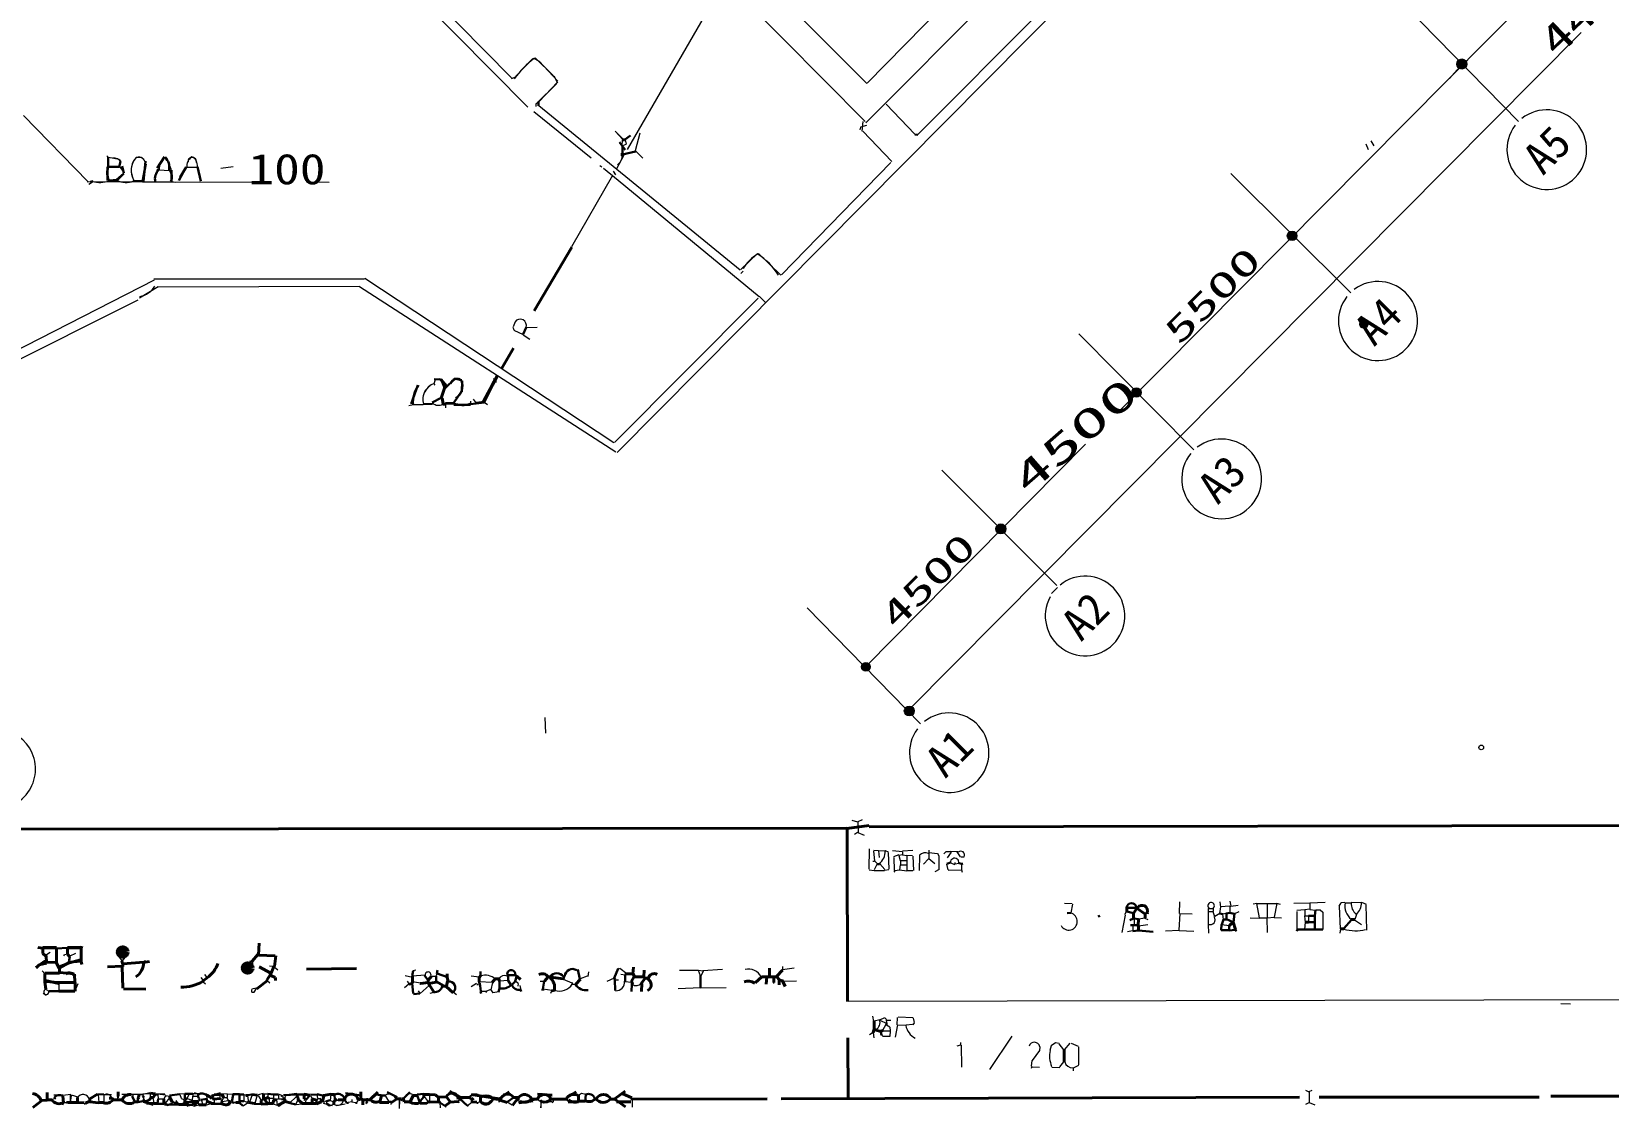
# Model space of a CAD drawing. Header units: millimetres. Extents: x -35814 to 127651, y -10134 to 104094.
# Drawn here: x 71851 to 108517, y -10105 to 14945 of the extents above; entities that cross this region are included whole.
import ezdxf
from ezdxf.enums import TextEntityAlignment as Align

# ---------------------------------------------------------------- set-up
doc = ezdxf.new("R2010")
doc.units = ezdxf.units.MM
for name, color, linetype, lineweight in [('A_MED', 9, 'CONTINUOUS', 20), ('A_THIN', 8, 'CONTINUOUS', 15), ('AXIS', 1, 'CONTINUOUS', 15), ('AXIS_SYM', 1, 'CONTINUOUS', 20), ('AXIS_TEXT', 1, 'CONTINUOUS', 13), ('CHECK', 2, 'CONTINUOUS', 40), ('DIM', 3, 'CONTINUOUS', 15), ('DIM_TEXT', 3, 'CONTINUOUS', 13), ('FRAME', 8, 'CONTINUOUS', 80), ('FRAME_TEXT', 8, 'CONTINUOUS', 25), ('P_R', 5, 'CONTINUOUS', 40), ('P_R_MARK', 5, 'CONTINUOUS', 25), ('P_SIZE', 140, 'CONTINUOUS', 13), ('SYM', 4, 'CONTINUOUS', 25), ('TEXT_SHAPE', 7, 'CONTINUOUS', 30)]:
    doc.layers.add(name, color=color, linetype=linetype, lineweight=lineweight)
doc.styles.add('JP', font='msgothic.ttc')

msp = doc.modelspace()

# ---------------------------------------------------------------- hatches: boundary and pattern name
at = {"layer": 'DIM'}
h = msp.add_hatch(color=7, dxfattribs=at)
h.dxf.hatch_style = 1
edge = h.paths.add_edge_path()
edge.add_arc((105108, 14189), 117, 0, 360)
h = msp.add_hatch(color=7, dxfattribs=at)
h.dxf.hatch_style = 1
edge = h.paths.add_edge_path()
edge.add_arc((101162, 10193), 112, 0, 360)
h = msp.add_hatch(color=7, dxfattribs=at)
h.dxf.hatch_style = 1
edge = h.paths.add_edge_path()
edge.add_arc((102830, 8138), 95.4, 0, 360)
h = msp.add_hatch(color=7, dxfattribs=at)
h.dxf.hatch_style = 1
edge = h.paths.add_edge_path()
edge.add_arc((97544, 6548), 106, 0, 360)
h = msp.add_hatch(color=7, dxfattribs=at)
h.dxf.hatch_style = 1
edge = h.paths.add_edge_path()
edge.add_arc((94390, 3377), 115, 0, 360)
h = msp.add_hatch(color=7, dxfattribs=at)
h.dxf.hatch_style = 1
edge = h.paths.add_edge_path()
edge.add_arc((91249, 168), 100, 0, 360)
h = msp.add_hatch(color=7, dxfattribs=at)
h.dxf.hatch_style = 1
edge = h.paths.add_edge_path()
edge.add_arc((92259, -859), 115, 0, 360)
at = {"layer": 'FRAME'}
h = msp.add_hatch(color=7, dxfattribs=at)
h.dxf.hatch_style = 1
edge = h.paths.add_edge_path()
edge.add_arc((73970, -6465), 90, 0, 360)
h = msp.add_hatch(color=7, dxfattribs=at)
h.dxf.hatch_style = 1
edge = h.paths.add_edge_path()
edge.add_arc((76874, -6838), 90, 0, 360)

# ---------------------------------------------------------------- linework, layer by layer
at = {"layer": 'A_MED', "lineweight": 20}
for p, q in [((85470, 5150), (99385, 19197)), ((85705, 12201), (87989, 16143)), ((93037, 15538), (91277, 13747)), ((95304, 15401), (92457, 12551)), ((83105, 13901), (83509, 14314)), ((83523, 14323), (83653, 14257)), ((83654, 14256), (84086, 13791)), ((84084, 13766), (83651, 13319)), ((92393, 12558), (91719, 13256)), ((71667, 12989), (73156, 11454)), ((91183, 12851), (91159, 12628)), ((91180, 12628), (91858, 11922)), ((73603, 12053), (73636, 12019)), ((73637, 12022), (73891, 11977)), ((73891, 11970), (73925, 11919)), ((73894, 11803), (74006, 11659)), ((74295, 12022), (74413, 12012)), ((74416, 12011), (74485, 11939)), ((74771, 11745), (74710, 11449)), ((74971, 12027), (75095, 11736)), ((76540, 11795), (76251, 11761)), ((91834, 11896), (89287, 9288)), ((75105, 11446), (73146, 11441)), ((73266, 11440), (73182, 11390)), ((74429, 11445), (77215, 11442)), ((74817, 11728), (75054, 11710)), ((85357, 11594), (84404, 9933)), ((88340, 9409), (88728, 9782)), ((88775, 8785), (88920, 8640)), ((81208, 6752), (81226, 6719)), ((81211, 6754), (81241, 6851)), ((82592, 6871), (82608, 6803)), ((80721, 6259), (80620, 6242)), ((80957, 6268), (80721, 6261)), ((80957, 6263), (80721, 6263)), ((81480, 6280), (81480, 6195)), ((82119, 6396), (82192, 6298)), ((82372, 6326), (82455, 6273))]:
    msp.add_line(p, q, dxfattribs=at)
for centre, radius, start, end in [((73786, 11851), 152, 19.8638, 107.7597), ((74636, 11711), 469, 137.9338, 198.6445), ((74629, 11714), 462, 137.564, 212.1796), ((74346, 11876), 147, 356.6925, 109.5077), ((75168, 11754), 347, 129.1337, 183.7592), ((73440, 12056), 620, 253.9756, 290.1823), ((74044, 11883), 451, 242.0589, 293.3127), ((81333, 6381), 386, 124.7261, 179.8743), ((81345, 6382), 397, 109.8828, 194.8035), ((81310, 6448), 198, 228.495, 301.2733)]:
    msp.add_arc(centre, radius, start, end, dxfattribs=at)
at = {"layer": 'A_THIN', "lineweight": 15}
for p, q in [((91252, 12824), (99052, 20650)), ((77720, 18927), (83393, 13183)), ((78417, 18548), (83009, 13864)), ((86620, 18393), (91274, 13737)), ((86337, 17800), (91234, 12851)), ((83560, 14332), (83986, 13912)), ((105112, 14184), (104824, 13856)), ((83014, 13850), (83112, 13892)), ((84066, 13738), (83587, 13264)), ((83994, 13917), (84078, 13753)), ((83574, 13270), (83574, 13203)), ((88326, 9396), (83647, 13218)), ((83529, 13082), (84866, 12004)), ((91122, 12723), (91107, 12661)), ((91263, 12758), (91127, 12723)), ((78768, 11436), (78245, 11441)), ((85360, 11596), (88767, 8784)), ((88756, 9778), (89270, 9277)), ((70222, 6870), (74708, 9171)), ((74697, 9193), (79593, 9192)), ((79599, 9207), (85392, 5388)), ((88396, 9369), (88345, 9318)), ((74361, 8749), (74793, 9014)), ((74798, 9008), (79474, 9023)), ((85437, 5158), (79477, 9010)), ((74319, 8695), (69679, 6366)), ((88747, 8742), (85404, 5387)), ((82054, 6347), (82054, 6280)), ((83788, -1015), (83800, -1372))]:
    msp.add_line(p, q, dxfattribs=at)
msp.add_circle((105560, -1708), 54.9, dxfattribs=at)
for centre, radius, start, end in [((84745, 12676), 2038, 126.0503, 144.9854), ((89202, 8963), 930, 119.7473, 150.313), ((87869, 8432), 1593, 32.0366, 56.7512), ((74302, 9259), 479, 278.4863, 330.1803)]:
    msp.add_arc(centre, radius, start, end, dxfattribs=at)
at = {"layer": 'AXIS', "lineweight": 15}
for p, q in [((103778, 15555), (106425, 12849)), ((99739, 11646), (102526, 8869)), ((98874, 5216), (96199, 7915)), ((95688, 2059), (93015, 4743)), ((92520, -1155), (89884, 1540))]:
    msp.add_line(p, q, dxfattribs=at)
at = {"layer": 'AXIS_SYM', "lineweight": 20}
for centre, radius, start, end in [((107083, 12198), 926, 142.366, 128.8911), ((103158, 8211), 919, 141.7363, 126.8429), ((99522, 4539), 927, 140.193, 127.5903), ((96348, 1351), 926, 151.4363, 128.9822), ((93189, -1829), 924, 143.1213, 128.3214), ((71015, -2208), 928, 256.4122, 86.435)]:
    msp.add_arc(centre, radius, start, end, dxfattribs=at)
at = {"layer": 'CHECK', "lineweight": 30}
msp.add_line((92460, 12541), (92392, 12553), dxfattribs=at)
at = {"layer": 'CHECK', "lineweight": 40}
msp.add_line((83055, 7581), (82787, 7111), dxfattribs=at)
at = {"layer": 'DIM', "lineweight": 15}
for p, q in [((97142, 6113), (122582, 31788)), ((107881, 14922), (92243, -844)), ((98676, 7681), (98676, 7681)), ((91251, 178), (96354, 5346))]:
    msp.add_line(p, q, dxfattribs=at)
at = {"layer": 'DIM', "lineweight": 20}
msp.add_line((95708, 2012), (95570, 1874), dxfattribs=at)
at = {"layer": 'DIM'}
for centre, radius in [((105108, 14189), 117), ((101162, 10193), 112), ((102830, 8138), 95.4), ((97544, 6548), 106), ((94390, 3377), 115), ((91249, 168), 100), ((92259, -859), 115)]:
    msp.add_circle(centre, radius, dxfattribs=at)
at = {"layer": 'FRAME', "lineweight": 40}
for p, q in [((90805, -3588), (-8245, -3682)), ((90816, -3577), (90824, -7619)), ((122899, -3501), (91329, -3557)), ((78241, -6865), (79407, -6852)), ((90830, -8461), (90841, -9866)), ((72211, -9732), (72211, -9901)), ((72579, -9817), (72593, -9969)), ((72920, -9850), (72920, -9969)), ((73384, -9769), (73206, -9882)), ((73207, -9884), (73207, -9935)), ((73657, -9867), (73680, -9867)), ((73680, -9867), (73713, -9867)), ((73718, -9863), (73751, -9897)), ((73865, -9715), (73865, -9817)), ((74348, -9840), (74327, -9871)), ((74351, -9781), (74335, -9832)), ((74623, -9885), (74505, -9949)), ((74608, -9851), (74676, -9851)), ((74610, -9751), (74728, -9764)), ((74727, -9783), (74677, -9852)), ((74929, -9884), (74929, -9986)), ((75064, -9817), (75064, -9868)), ((75073, -9862), (75122, -9948)), ((75418, -9885), (75469, -9885)), ((75926, -9799), (76014, -9842)), ((75998, -9867), (76027, -9853)), ((76091, -9786), (76040, -9848)), ((76060, -9885), (76094, -9885)), ((76229, -9782), (76094, -9785)), ((76229, -9873), (76094, -9888)), ((76284, -9781), (76318, -9848)), ((76837, -9800), (76870, -9800)), ((76972, -9780), (77108, -9792)), ((77242, -9766), (77242, -9885)), ((77242, -9885), (77276, -9885)), ((77271, -9888), (77339, -9989)), ((77342, -9849), (77275, -9883)), ((77342, -9853), (77375, -9871)), ((77678, -9814), (77661, -9831)), ((77698, -9885), (77731, -9885)), ((77736, -9884), (77752, -9935)), ((78020, -9816), (78056, -9865)), ((78052, -9868), (78052, -9902)), ((78187, -9783), (78187, -9885)), ((78189, -9773), (78323, -9793)), ((78189, -9882), (78222, -9900)), ((78373, -9885), (78373, -9987)), ((78375, -9878), (78477, -9910)), ((78650, -9820), (78614, -9937)), ((78811, -9776), (78641, -9807)), ((78812, -9784), (78896, -9784)), ((79133, -9851), (79133, -9902)), ((79505, -9889), (79455, -9906)), ((79504, -9716), (79504, -9885)), ((79505, -9883), (79554, -9904)), ((79639, -9897), (79673, -9897)), ((79900, -9728), (79720, -9907)), ((79756, -9883), (79723, -9900)), ((79836, -9780), (79803, -9831)), ((79985, -9802), (79951, -9955)), ((80336, -9892), (80220, -9964)), ((80331, -9885), (80416, -9885)), ((80416, -9885), (80450, -9885)), ((80464, -9886), (80476, -9922)), ((80466, -9885), (80500, -9885)), ((80497, -9886), (80512, -9949)), ((80721, -9801), (80655, -9954)), ((80720, -9801), (80821, -9801)), ((80973, -9784), (81108, -9784)), ((80973, -9784), (80973, -9835)), ((81108, -9783), (81243, -9786)), ((81244, -9788), (81311, -9851)), ((81496, -9831), (81310, -9844)), ((81311, -9852), (81310, -9936)), ((81500, -9832), (81584, -9950)), ((81570, -9707), (81823, -9853)), ((81783, -9886), (81817, -9886)), ((82070, -9852), (81790, -9852)), ((82036, -9846), (81815, -9866)), ((82033, -9858), (82084, -9891)), ((82725, -9884), (82071, -9781)), ((82124, -9866), (82104, -9886)), ((82290, -9835), (82290, -9953)), ((82540, -9849), (82523, -9866)), ((82577, -9883), (82712, -9894)), ((82959, -9719), (82713, -9887)), ((83144, -9890), (83035, -10039)), ((83049, -9852), (83168, -9852)), ((83168, -9852), (83168, -9903)), ((83471, -9886), (83505, -9886)), ((83505, -9886), (83539, -9886)), ((83505, -9897), (83539, -9897)), ((83539, -9886), (83607, -9886)), ((83619, -9775), (83959, -9799)), ((83927, -9886), (83978, -9886)), ((83953, -9886), (84325, -9886)), ((83978, -9886), (84282, -9886)), ((84516, -9719), (84291, -9857)), ((84569, -9801), (84569, -9937)), ((85312, -9886), (85430, -9886)), ((85656, -9703), (85423, -9877)), ((85423, -9896), (85659, -10065)), ((85600, -9761), (85812, -9856)), ((85783, -9891), (88958, -9879)), ((89279, -9881), (101333, -9842)), ((101791, -9842), (106905, -9841)), ((110450, -9822), (107175, -9822)), ((72081, -9925), (71879, -10079)), ((72212, -9910), (72076, -9921)), ((72211, -9901), (72329, -9901)), ((72700, -9969), (72751, -9969)), ((72751, -9969), (72920, -9969)), ((72920, -9966), (73072, -9976)), ((73207, -9935), (73105, -9985)), ((73205, -9948), (73408, -9977)), ((73409, -9969), (73528, -9969)), ((73747, -9901), (73848, -9901)), ((73848, -9901), (73950, -9901)), ((74254, -9952), (74321, -9952)), ((74523, -9979), (74692, -9989)), ((74692, -9986), (74777, -9986)), ((74960, -9989), (74993, -10023)), ((75236, -9932), (75216, -9952)), ((75418, -9901), (75418, -9969)), ((75431, -9974), (75498, -10042)), ((75587, -9948), (75435, -9970)), ((75589, -9951), (75607, -9985)), ((75617, -9990), (75668, -10041)), ((75722, -9969), (75622, -9989)), ((75739, -9902), (75773, -9902)), ((75739, -10020), (75824, -10020)), ((75824, -10020), (75908, -10020)), ((75926, -9932), (76029, -9981)), ((76026, -9986), (76094, -9986)), ((76279, -9952), (76279, -9986)), ((76433, -9932), (76483, -9948)), ((76600, -9969), (76685, -9969)), ((76685, -9936), (76685, -9969)), ((76890, -9955), (76873, -9972)), ((76901, -9970), (77038, -9993)), ((77191, -9919), (77191, -10003)), ((77344, -9996), (77191, -10006)), ((77343, -9986), (77377, -9986)), ((77377, -9986), (77461, -9986)), ((77481, -9902), (77463, -9987)), ((77478, -9902), (77546, -9902)), ((77751, -9941), (77569, -10033)), ((77746, -9943), (77864, -9976)), ((78053, -9901), (78141, -9981)), ((78136, -9987), (78221, -9987)), ((78221, -9987), (78373, -9987)), ((78373, -9987), (78474, -9987)), ((78582, -9950), (78479, -9997)), ((78575, -9936), (78609, -9936)), ((78709, -9989), (78776, -10040)), ((78879, -9953), (78879, -10004)), ((78917, -9905), (78881, -9954)), ((78913, -9902), (78947, -9902)), ((78981, -9902), (79116, -9902)), ((79555, -9902), (79639, -9902)), ((79555, -9902), (79555, -10021)), ((79658, -9991), (79632, -9956)), ((79674, -9904), (79641, -9922)), ((79673, -9902), (79724, -9902)), ((79943, -9967), (80162, -9967)), ((80517, -9951), (80652, -9954)), ((80888, -9936), (80888, -9970)), ((81023, -9990), (80888, -9979)), ((81075, -9955), (81025, -9989)), ((81074, -9953), (81108, -9953)), ((81311, -9950), (81108, -9956)), ((81315, -9932), (81348, -9966)), ((81584, -9957), (81469, -10046)), ((81767, -9944), (81581, -9957)), ((82087, -9950), (82206, -9962)), ((82743, -9912), (82911, -9965)), ((83510, -9927), (83185, -9972)), ((83678, -9915), (83712, -9949)), ((84325, -9954), (84569, -9954)), ((84386, -9900), (84366, -9920)), ((84569, -9937), (84721, -9937)), ((85451, -9954), (85782, -9954))]:
    msp.add_line(p, q, dxfattribs=at)
at = {"layer": 'FRAME', "lineweight": 15}
for p, q in [((111026, -7575), (90839, -7617)), ((107409, -7660), (107633, -7675)), ((72582, -9799), (72366, -9799)), ((72416, -9887), (72397, -9867)), ((72751, -9799), (72751, -9964)), ((73860, -9813), (73839, -9844)), ((73868, -9818), (73850, -9851)), ((73865, -9715), (73865, -9855)), ((74169, -9783), (74203, -9783)), ((74203, -9783), (74203, -9817)), ((74330, -9831), (74319, -9867)), ((74439, -9783), (74439, -9817)), ((74439, -9889), (74439, -9889)), ((74445, -9813), (74466, -9844)), ((74456, -9851), (74456, -9884)), ((74524, -9889), (74524, -9889)), ((74609, -9851), (74530, -9941)), ((74674, -9851), (74696, -9985)), ((74794, -9884), (74929, -9884)), ((74957, -9830), (74924, -9881)), ((75056, -9861), (74957, -9981)), ((74963, -9800), (74963, -9834)), ((75302, -9782), (75332, -9868)), ((75519, -9766), (75463, -9882)), ((75471, -9877), (75589, -9914)), ((75597, -9816), (75584, -9918)), ((75604, -9766), (75604, -9817)), ((75604, -9817), (75739, -9817)), ((75604, -9817), (75722, -9817)), ((75722, -9895), (75722, -9895)), ((75739, -9868), (75739, -9902)), ((75917, -9801), (75926, -9885)), ((75932, -9790), (76063, -9860)), ((76045, -9850), (76063, -9883)), ((76266, -9885), (76053, -9885)), ((76318, -9853), (76283, -9921)), ((76313, -9851), (76398, -9851)), ((76398, -9766), (76398, -9851)), ((76786, -9783), (76786, -9936)), ((76870, -9800), (76870, -9834)), ((76878, -9833), (76891, -9952)), ((77099, -9798), (77043, -9988)), ((77377, -9868), (77478, -9868)), ((77377, -9868), (77377, -9986)), ((77596, -9783), (77596, -9885)), ((77664, -9885), (77698, -9885)), ((77664, -9896), (77698, -9896)), ((77683, -9816), (77700, -9850)), ((77698, -9851), (77698, -9885)), ((77778, -9796), (77744, -9830)), ((77997, -9846), (77865, -9968)), ((78011, -9815), (77999, -9850)), ((78019, -9783), (78018, -9817)), ((78512, -9871), (78476, -9920)), ((78488, -9784), (78502, -9869)), ((78511, -9862), (78580, -9892)), ((78555, -9857), (78611, -9962)), ((78573, -9894), (78573, -9894)), ((78811, -9783), (78791, -9918)), ((79301, -9896), (79301, -9919)), ((79773, -9850), (79755, -9884)), ((79807, -9832), (79773, -9850)), ((80399, -9898), (80399, -10105)), ((80416, -9885), (80416, -9919)), ((80450, -9885), (80449, -9919)), ((80500, -9898), (80500, -9953)), ((81806, -9891), (82002, -10055)), ((82545, -9851), (82562, -9884)), ((72351, -9969), (72592, -10012)), ((73072, -9986), (73105, -9986)), ((73072, -9997), (73105, -9997)), ((74470, -9921), (74487, -9938)), ((74524, -9935), (74524, -9969)), ((75507, -10046), (75608, -9994)), ((75587, -9918), (75722, -9918)), ((75617, -10048), (75740, -10022)), ((75672, -10039), (75739, -10021)), ((75707, -9905), (75707, -9905)), ((75726, -9968), (75743, -10019)), ((75794, -9900), (75831, -10018)), ((75919, -9934), (75904, -10019)), ((76566, -9958), (76600, -9958)), ((76566, -9969), (76600, -9969)), ((76774, -10045), (76873, -9973)), ((78564, -9902), (78564, -9936)), ((78576, -9902), (78575, -9936)), ((78692, -9933), (78659, -9951)), ((78711, -9936), (78710, -9987)), ((79183, -9970), (79217, -9970)), ((79183, -9981), (79217, -9981)), ((79301, -9919), (79301, -9953)), ((79386, -9970), (79420, -9970)), ((79386, -9981), (79420, -9981)), ((79630, -9953), (79632, -9956)), ((79639, -9919), (79639, -9953)), ((80211, -10010), (80210, -9987)), ((80213, -9953), (80213, -9987)), ((81460, -10039), (81477, -10073)), ((81772, -9935), (81784, -9976)), ((82205, -9970), (82239, -9970)), ((82205, -9982), (82239, -9982)), ((82712, -9903), (82726, -9960)), ((83026, -10032), (82910, -9960)), ((83173, -9970), (83202, -9956)), ((83697, -9953), (83688, -10089)), ((83691, -9940), (83691, -10089)), ((83953, -9954), (83691, -9954)), ((83958, -9973), (83978, -9954)), ((84316, -9920), (84349, -9920)), ((84316, -9931), (84349, -9931)), ((84389, -9913), (84389, -9920)), ((85716, -9959), (85716, -9959)), ((85818, -9923), (85818, -10072))]:
    msp.add_line(p, q, dxfattribs=at)
at = {"layer": 'FRAME', "lineweight": 20}
for p, q in [((94648, -8425), (94127, -9195)), ((72381, -9870), (72329, -9901)), ((72766, -9781), (72581, -9802)), ((72770, -9800), (72747, -9968)), ((72771, -9789), (72925, -9834)), ((73400, -9782), (73413, -9969)), ((73528, -9783), (73713, -9783)), ((73528, -9783), (73528, -9969)), ((73848, -9850), (73848, -9901)), ((74439, -9777), (73954, -9782)), ((74203, -9770), (74355, -9770)), ((74355, -9783), (74439, -9783)), ((74453, -9882), (74436, -9898)), ((74601, -9738), (74439, -9782)), ((74608, -9762), (74439, -9776)), ((74458, -9883), (74476, -9917)), ((74608, -9766), (74608, -9851)), ((74754, -9766), (74949, -9766)), ((74780, -9764), (74964, -9789)), ((74784, -9782), (74797, -9884)), ((74962, -9803), (75063, -9820)), ((75418, -9763), (75300, -9775)), ((75333, -9871), (75417, -9906)), ((75605, -9754), (75723, -9758)), ((75630, -9730), (75722, -9768)), ((75723, -9766), (75925, -9766)), ((76094, -9885), (76094, -9919)), ((76227, -9870), (76276, -9922)), ((76229, -9783), (76229, -9868)), ((76397, -9763), (76279, -9775)), ((76394, -9853), (76431, -9936)), ((76398, -9763), (76534, -9774)), ((76787, -9780), (76838, -9796)), ((76984, -9788), (76918, -9958)), ((77240, -9759), (77121, -9789)), ((77122, -9801), (77187, -9921)), ((77242, -9766), (77343, -9766)), ((77343, -9766), (77343, -9851)), ((77478, -9783), (77478, -9868)), ((77478, -9868), (77478, -9902)), ((77595, -9881), (77544, -9898)), ((77596, -9885), (77664, -9885)), ((77599, -9776), (77685, -9805)), ((77750, -9835), (77730, -9884)), ((78045, -9899), (77999, -10002)), ((78340, -9800), (78377, -9883)), ((80074, -9803), (80161, -9954)), ((80980, -9829), (81072, -9954)), ((81108, -9784), (81108, -9953)), ((81783, -9886), (81783, -9936)), ((83604, -9890), (83672, -9925)), ((83978, -9886), (83978, -9954)), ((84278, -9890), (84311, -9924)), ((84637, -9757), (84571, -9804)), ((84739, -9780), (84637, -9754)), ((72599, -9969), (72667, -9969)), ((75115, -9952), (75115, -9986)), ((75722, -9918), (75722, -9969)), ((76029, -9998), (75910, -10027)), ((76094, -9919), (76094, -9986)), ((76469, -10020), (76266, -10020)), ((76431, -9931), (76279, -9950)), ((76788, -9929), (76873, -9963)), ((77458, -10001), (77561, -10027)), ((77550, -9901), (77566, -10020)), ((78138, -10003), (78003, -10019)), ((78221, -9919), (78221, -9987)), ((78608, -9940), (78659, -9956)), ((78634, -9983), (78840, -10040)), ((78780, -10044), (78880, -10006)), ((78794, -9921), (78880, -9951)), ((79146, -10003), (78931, -10041)), ((78947, -9902), (78981, -9902)), ((78947, -9913), (78981, -9913)), ((79301, -9949), (79216, -9964)), ((79302, -9949), (79387, -9964)), ((79449, -9900), (79415, -9967)), ((80404, -9919), (80396, -10105)), ((81341, -9970), (81353, -10089)), ((81991, -10039), (82089, -9956)), ((82289, -9950), (82238, -9966)), ((83172, -9901), (83188, -9952))]:
    msp.add_line(p, q, dxfattribs=at)
at = {"layer": 'FRAME', "lineweight": 30}
for p, q in [((73394, -9772), (73528, -9783)), ((74193, -9821), (74249, -9954)), ((74321, -9867), (74321, -9952)), ((74437, -9818), (74455, -9851)), ((74726, -9783), (74777, -9783)), ((74797, -9885), (74780, -9987)), ((75300, -9776), (75062, -9802)), ((75419, -9766), (75418, -9885)), ((75419, -9766), (75520, -9766)), ((75520, -9766), (75604, -9766)), ((75721, -9818), (75741, -9867)), ((75723, -9766), (75722, -9817)), ((75925, -9883), (75790, -9905)), ((75925, -9885), (75925, -9935)), ((76245, -9750), (76034, -9815)), ((76229, -9783), (76280, -9783)), ((76541, -9785), (76509, -9954)), ((76533, -9771), (76685, -9771)), ((76685, -9783), (76786, -9783)), ((76685, -9783), (76685, -9936)), ((76971, -9780), (76870, -9793)), ((77243, -9887), (77194, -9922)), ((77344, -9762), (77478, -9782)), ((77478, -9783), (77596, -9783)), ((78187, -9774), (77712, -9795)), ((78017, -9766), (77781, -9793)), ((78019, -9783), (78187, -9783)), ((78325, -9803), (78227, -9907)), ((78491, -9780), (78339, -9791)), ((78493, -9776), (78645, -9809)), ((78893, -9784), (78905, -9903)), ((79149, -9746), (79519, -9807)), ((79978, -9795), (79842, -9780)), ((79977, -9801), (80078, -9801)), ((80123, -9724), (80349, -9845)), ((80646, -9727), (80460, -9913)), ((80816, -9803), (80872, -9943)), ((80971, -9768), (80819, -9782)), ((80971, -9833), (80891, -9938)), ((81815, -9888), (81980, -10039)), ((82087, -9886), (82087, -9953)), ((83053, -9857), (82914, -9954)), ((83162, -9897), (83034, -10023)), ((84742, -9785), (84720, -9937)), ((72667, -9957), (72700, -9957)), ((72667, -9969), (72700, -9969)), ((74475, -9930), (74323, -9960)), ((74454, -9951), (74679, -10023)), ((74490, -9935), (74524, -9935)), ((74777, -9998), (74929, -9998)), ((74929, -9986), (74963, -9986)), ((74943, -10012), (75598, -10030)), ((74998, -10027), (75117, -9998)), ((75114, -9956), (75215, -9973)), ((75587, -9918), (75587, -9952)), ((75739, -9969), (75598, -9969)), ((76094, -9999), (76279, -9999)), ((76279, -9919), (76279, -9952)), ((76498, -9960), (76566, -9973)), ((76683, -9971), (76766, -10041)), ((76685, -9936), (76786, -9936)), ((77038, -9996), (77191, -10006)), ((77763, -9918), (77590, -10052)), ((77864, -9983), (78000, -10010)), ((78474, -9919), (78474, -9987)), ((78794, -9916), (78710, -9934)), ((79130, -9904), (79181, -9971)), ((80162, -9953), (80213, -9953)), ((81345, -9969), (81460, -10042))]:
    msp.add_line(p, q, dxfattribs=at)
at = {"layer": 'FRAME'}
for centre in [(73970, -6465), (76874, -6838)]:
    msp.add_circle(centre, 90, dxfattribs=at)
at = {"layer": 'FRAME', "lineweight": 40}
for centre, radius, start, end in [((71816, -10036), 287, 24.4111, 78.6542), ((74138, -9973), 192, 80.6319, 159.0834), ((79287, -9926), 159, 8.2728, 154.0848), ((81625, -9897), 148, 3.9541, 154.2863), ((82411, -9828), 173, 225.8303, 340.7424), ((82415, -10087), 276, 61.5011, 116.4408), ((82915, -9930), 162, 30.1337, 170.7627), ((83317, -9949), 168, 22.1061, 146.9877), ((83302, -9730), 232, 245.7599, 317.3083), ((83773, -9950), 169, 22.6008, 158.789), ((83781, -9779), 181, 247.1691, 323.6962), ((84458, -9981), 204, 58.2211, 151.5979), ((84815, -9763), 183, 241.4967, 323.3613), ((85145, -9745), 218, 216.0251, 319.7445), ((85147, -9966), 186, 25.8319, 150.8482), ((72490, -9796), 198, 213.0566, 302.1556), ((73589, -9792), 190, 250.7692, 325.1956), ((74128, -9775), 218, 215.2831, 305.2321), ((76366, -9893), 129, 227.2873, 332.9237), ((79861, -9761), 199, 225.8437, 293.1757), ((80771, -9750), 243, 239.5104, 298.0616), ((82413, -9853), 150, 223.312, 327.2184), ((84471, -9777), 184, 233.7015, 301.4146)]:
    msp.add_arc(centre, radius, start, end, dxfattribs=at)
at = {"layer": 'FRAME', "lineweight": 30}
for centre, radius, start, end in [((72499, -9934), 141, 54.6351, 150.6032), ((75813, -9944), 187, 52.3066, 117.009), ((78970, -9936), 171, 27.6746, 115.7727), ((82165, -9937), 160, 39.4607, 146.3244), ((83319, -9939), 159, 32.7567, 129.8881), ((84801, -9923), 156, 19.2136, 114.589), ((75322, -9850), 159, 228.1408, 309.0496)]:
    msp.add_arc(centre, radius, start, end, dxfattribs=at)
at = {"layer": 'FRAME', "lineweight": 20}
for centre, radius, start, end in [((73049, -9937), 156, 18.5994, 146.0974), ((73597, -9901), 127, 16.3164, 120.2997), ((80163, -9928), 160, 14.3057, 123.6062), ((80646, -9896), 135, 52.2441, 175.8506)]:
    msp.add_arc(centre, radius, start, end, dxfattribs=at)
at = {"layer": 'FRAME', "lineweight": 15}
msp.add_arc((78962, -9886), 145, 234.9286, 354.1666, dxfattribs=at)
at = {"layer": 'FRAME_TEXT', "lineweight": 40}
for p, q in [((91324, -3524), (90808, -3593)), ((97320, -5436), (97320, -5521)), ((97552, -5450), (97470, -5570)), ((97556, -5453), (97736, -5581)), ((97472, -5572), (97472, -5690)), ((97570, -5844), (97588, -5877)), ((97593, -5707), (97582, -5843)), ((97742, -5572), (97742, -5673)), ((99772, -5780), (99705, -5848)), ((99794, -5772), (99847, -5941)), ((101473, -5775), (101540, -5775)), ((102537, -5708), (102621, -5708)), ((97590, -5876), (97590, -5961)), ((102300, -5928), (102367, -5928)), ((71996, -6359), (72113, -6380)), ((72112, -6380), (72116, -6499)), ((72113, -6363), (72434, -6363)), ((72113, -6367), (72434, -6367)), ((72116, -6502), (72178, -6553)), ((72188, -6549), (72201, -6718)), ((72434, -6380), (72434, -6702)), ((72434, -6384), (72434, -6702)), ((72685, -6518), (72734, -6570)), ((72687, -6363), (73004, -6363)), ((72687, -6372), (73008, -6365)), ((72687, -6380), (72687, -6516)), ((73021, -6328), (73005, -6379)), ((73008, -6380), (73008, -6685)), ((73008, -6380), (73008, -6685)), ((77114, -6522), (76981, -6676)), ((77127, -6538), (77516, -6556)), ((77143, -6263), (77130, -6533)), ((77530, -6558), (77499, -6804)), ((72164, -6674), (71954, -6828)), ((72025, -6761), (71958, -6835)), ((72199, -6726), (72029, -6765)), ((72501, -6949), (72163, -6963)), ((72501, -6956), (72163, -6956)), ((72434, -6699), (72197, -6709)), ((72423, -6707), (72492, -6842)), ((72736, -6719), (72491, -6810)), ((72500, -6946), (72839, -6975)), ((72725, -6709), (72501, -6837)), ((72501, -6837), (72501, -6939)), ((73007, -6680), (72721, -6701)), ((72993, -6646), (72731, -6716)), ((73006, -6686), (73024, -6753)), ((73969, -6793), (73615, -6813)), ((73950, -6669), (73966, -6737)), ((73960, -6804), (73971, -7306)), ((73970, -6736), (73970, -6804)), ((74459, -6699), (73971, -6744)), ((74460, -6702), (74493, -6702)), ((74509, -6667), (74491, -6701)), ((74595, -6689), (74494, -6706)), ((77142, -6808), (77414, -6956)), ((77414, -6956), (77414, -7007)), ((77486, -6806), (77426, -6961)), ((85846, -6822), (85835, -6975)), ((86092, -6890), (86091, -7043)), ((89012, -6840), (89012, -7043)), ((89315, -6889), (89176, -7038)), ((72159, -7159), (72180, -7328)), ((72163, -6973), (72163, -7159)), ((72164, -7154), (72484, -7177)), ((72175, -7126), (72479, -7199)), ((72484, -7176), (72855, -7176)), ((72484, -7176), (72851, -7176)), ((72850, -6978), (72858, -7176)), ((72866, -7176), (72869, -7373)), ((73986, -7322), (74510, -7331)), ((75844, -7126), (75844, -7159)), ((75934, -7065), (75848, -7131)), ((77334, -7131), (77086, -7326)), ((77403, -7000), (77322, -7121)), ((77413, -7010), (77515, -7058)), ((77523, -7058), (77523, -7126)), ((80706, -7196), (80622, -7214)), ((80706, -7025), (80706, -7059)), ((80706, -7059), (80706, -7160)), ((80706, -7160), (80706, -7194)), ((81077, -7176), (80892, -7198)), ((81074, -7179), (81092, -7212)), ((81077, -7109), (81077, -7177)), ((81149, -7028), (81079, -7111)), ((81261, -7169), (81092, -7201)), ((81094, -7211), (81094, -7245)), ((81107, -7236), (81206, -7390)), ((81271, -7162), (81424, -7245)), ((81415, -7262), (81499, -7262)), ((81492, -7270), (81655, -7412)), ((81526, -7142), (81497, -7261)), ((81516, -6974), (81516, -7059)), ((81518, -7058), (81536, -7143)), ((82259, -7059), (82259, -7160)), ((82297, -7011), (82261, -7060)), ((82629, -7092), (82564, -7178)), ((82630, -7093), (82715, -7093)), ((82713, -7093), (82733, -7143)), ((83107, -7004), (83141, -7038)), ((83140, -7038), (83223, -7108)), ((83739, -7330), (83739, -7364)), ((83861, -7040), (83776, -7142)), ((83863, -7042), (83914, -7042)), ((83915, -7050), (84218, -7088)), ((84613, -7100), (84507, -7214)), ((85401, -7075), (85419, -7109)), ((85687, -6976), (85654, -6994)), ((85686, -6975), (85838, -6975)), ((85866, -7039), (85796, -7156)), ((85808, -7160), (85825, -7211)), ((85837, -6975), (85873, -7042)), ((85872, -7042), (86091, -7043)), ((86121, -7073), (86032, -7188)), ((86043, -7195), (86034, -7382)), ((86091, -7043), (86125, -7076)), ((86125, -7076), (86176, -7076)), ((88828, -7044), (88679, -7184)), ((88826, -7043), (88945, -7043)), ((88946, -7043), (88935, -7212)), ((88945, -7043), (89012, -7043)), ((89012, -7043), (89113, -7043)), ((89113, -7043), (89181, -7043)), ((89113, -7043), (89113, -7178)), ((89183, -7042), (89235, -7108)), ((89232, -7111), (89231, -7229)), ((89232, -7111), (89333, -7145)), ((89323, -7149), (89373, -7267)), ((72855, -7378), (72484, -7379)), ((72838, -7379), (72484, -7379)), ((84016, -7351), (83948, -7367)), ((91438, -8278), (91422, -8346)), ((91442, -8076), (91442, -8279)), ((91442, -8279), (91492, -8279)), ((91492, -8282), (91594, -8313)), ((91643, -8293), (91592, -8309)), ((95865, -8737), (95864, -9025))]:
    msp.add_line(p, q, dxfattribs=at)
at = {"layer": 'FRAME_TEXT', "lineweight": 15}
for p, q in [((90925, -3399), (91058, -3440)), ((91161, -3389), (91060, -3440)), ((91057, -3690), (90987, -3736)), ((91061, -3685), (91209, -3746)), ((91327, -4064), (91322, -4538)), ((91412, -4352), (91446, -4352)), ((91428, -4116), (91449, -4352)), ((91548, -4116), (91436, -4107)), ((91451, -4347), (91518, -4415)), ((91547, -4115), (91558, -4267)), ((91548, -4109), (91699, -4104)), ((91703, -4108), (91771, -4139)), ((91773, -4149), (91788, -4538)), ((91868, -4102), (92106, -4125)), ((92016, -4206), (91896, -4250)), ((91904, -4267), (91912, -4572)), ((92014, -4219), (92046, -4337)), ((92105, -4202), (92021, -4220)), ((92054, -4335), (92206, -4335)), ((92340, -4103), (92104, -4123)), ((92104, -4203), (92205, -4220)), ((92206, -4214), (92336, -4224)), ((92206, -4217), (92206, -4335)), ((92206, -4335), (92206, -4437)), ((92343, -4233), (92355, -4572)), ((92494, -4217), (92492, -4572)), ((92706, -4296), (92593, -4419)), ((92712, -4153), (92915, -4172)), ((92713, -4098), (92713, -4149)), ((92718, -4294), (92855, -4411)), ((92918, -4170), (92951, -4233)), ((92949, -4234), (92949, -4538)), ((93114, -4129), (93065, -4181)), ((93219, -4132), (93118, -4132)), ((93231, -4140), (93141, -4272)), ((93216, -4395), (93318, -4427)), ((93220, -4118), (93388, -4129)), ((93320, -4386), (93320, -4420)), ((93448, -4255), (93377, -4139)), ((93534, -4261), (93455, -4260)), ((91326, -4557), (91444, -4570)), ((91511, -4418), (91443, -4554)), ((91446, -4570), (91682, -4567)), ((91572, -4413), (91694, -4544)), ((91786, -4556), (91684, -4569)), ((91921, -4574), (91903, -4607)), ((92038, -4563), (91919, -4575)), ((92046, -4436), (92034, -4555)), ((92036, -4558), (92205, -4576)), ((92054, -4437), (92206, -4437)), ((92206, -4572), (92341, -4572)), ((92954, -4550), (92851, -4598)), ((93128, -4421), (93153, -4553)), ((93168, -4565), (93472, -4556)), ((93422, -4407), (93321, -4424)), ((93472, -4420), (93472, -4555)), ((93476, -4554), (93492, -4605)), ((99211, -5453), (99329, -5453)), ((99478, -5302), (99498, -5420)), ((99717, -5398), (99498, -5417)), ((99714, -5285), (99734, -5403)), ((101930, -5312), (101574, -5326)), ((102538, -5305), (102773, -5318)), ((99211, -5521), (99329, -5521)), ((99480, -5570), (99363, -5640)), ((99545, -5589), (99561, -5708)), ((101541, -5623), (101540, -5775)), ((72600, -6552), (72620, -6533)), ((72875, -6504), (72738, -6566)), ((74055, -6550), (73955, -6670)), ((72710, -6651), (72710, -6685)), ((72721, -6651), (72721, -6685)), ((77381, -6784), (77482, -6797)), ((77492, -6812), (77576, -6880)), ((80790, -6887), (80723, -6905)), ((87358, -6895), (86919, -6898)), ((87352, -6892), (87396, -7013)), ((87358, -6887), (87460, -6900)), ((87469, -6912), (87422, -7015)), ((87915, -6876), (87459, -6906)), ((89316, -6806), (89316, -6891)), ((72484, -7176), (72484, -7379)), ((72926, -7209), (72848, -7383)), ((75790, -7060), (75842, -7127)), ((75874, -6992), (75926, -7059)), ((80539, -7016), (80707, -7055)), ((80587, -7144), (80622, -7210)), ((82074, -7019), (82261, -7041)), ((82208, -7211), (82242, -7211)), ((82208, -7222), (82242, -7222)), ((83106, -7140), (83167, -7191)), ((83169, -7195), (83156, -7263)), ((83208, -7245), (83225, -7346)), ((84420, -7178), (84420, -7212)), ((84420, -7212), (84454, -7212)), ((85416, -7110), (85500, -7110)), ((85550, -6982), (85652, -6995)), ((87408, -7298), (87999, -7295)), ((89111, -7201), (89110, -7179)), ((72120, -7421), (72193, -7469)), ((80837, -7366), (80873, -7415)), ((82292, -7380), (82428, -7380)), ((82430, -7382), (82412, -7415)), ((82528, -7347), (82578, -7415)), ((91402, -7959), (91426, -8079)), ((91721, -8043), (91729, -8110)), ((91979, -8160), (91989, -7991)), ((92000, -7973), (92349, -7988)), ((92350, -8008), (92374, -8109)), ((91422, -8347), (91434, -8466)), ((91615, -8393), (91648, -8427)), ((91644, -8296), (91813, -8296)), ((91986, -8161), (91935, -8449)), ((91982, -8158), (92185, -8167)), ((92337, -8156), (92184, -8169)), ((92373, -8112), (92339, -8157)), ((96067, -9160), (96067, -9228)), ((101470, -9681), (101554, -9716)), ((101621, -9686), (101552, -9719)), ((101559, -9719), (101557, -9973)), ((101554, -9977), (101470, -10012)), ((101555, -9968), (101689, -10022))]:
    msp.add_line(p, q, dxfattribs=at)
at = {"layer": 'FRAME_TEXT', "lineweight": 20}
for p, q in [((91062, -3438), (91070, -3691)), ((92054, -4335), (92054, -4437)), ((92105, -4132), (92105, -4200)), ((92713, -4166), (92712, -4301)), ((92206, -4437), (92206, -4572)), ((95868, -5332), (96049, -5341)), ((96057, -5353), (96018, -5554)), ((98540, -5301), (98539, -5572)), ((99211, -5453), (99211, -5521)), ((99329, -5453), (99329, -5521)), ((99496, -5419), (99477, -5571)), ((99717, -5403), (99717, -5555)), ((99905, -5382), (99736, -5410)), ((100343, -5337), (100258, -5355)), ((100332, -5337), (100399, -5672)), ((100342, -5335), (100579, -5335)), ((100579, -5335), (100578, -5674)), ((100579, -5335), (100798, -5335)), ((100809, -5337), (100747, -5657)), ((100799, -5332), (100883, -5350)), ((101203, -5329), (101574, -5324)), ((101456, -5482), (101274, -5503)), ((101574, -5467), (101456, -5483)), ((101456, -5488), (101456, -5623)), ((101575, -5335), (101574, -5471)), ((101574, -5476), (101709, -5491)), ((101710, -5488), (101811, -5488)), ((101814, -5484), (101875, -5536)), ((102296, -5321), (102246, -5401)), ((102252, -5403), (102280, -5929)), ((102385, -5317), (102300, -5321)), ((102385, -5319), (102537, -5319)), ((102778, -5308), (102881, -5356)), ((102873, -5369), (102892, -5961)), ((97280, -5608), (97201, -6012)), ((97311, -5516), (97266, -5604)), ((97455, -5842), (97455, -5978)), ((97489, -5690), (97488, -5842)), ((97808, -5835), (97588, -5862)), ((97742, -5677), (97589, -5702)), ((97740, -5677), (97807, -5712)), ((97792, -5557), (97825, -5574)), ((98549, -5572), (98530, -5961)), ((98552, -5570), (98840, -5576)), ((99208, -5826), (99216, -6029)), ((99211, -5521), (99211, -5826)), ((99322, -5523), (99355, -5642)), ((99531, -5826), (99700, -5847)), ((99632, -5568), (99547, -5583)), ((99924, -5528), (99823, -5581)), ((100190, -5673), (100392, -5676)), ((100392, -5674), (100578, -5674)), ((100572, -5674), (100583, -6013)), ((100748, -5667), (100578, -5677)), ((100747, -5667), (100916, -5670)), ((101270, -5522), (101273, -5945)), ((101453, -5623), (101464, -5776)), ((101463, -5775), (101453, -5945)), ((101456, -5623), (101541, -5623)), ((101877, -5538), (101878, -5945)), ((102615, -5716), (102773, -5826)), ((102658, -5590), (102622, -5708)), ((97454, -5974), (97336, -5994)), ((98535, -5967), (98214, -5982)), ((98535, -5967), (98873, -5982)), ((102287, -5926), (102269, -6027)), ((72282, -6481), (72179, -6546)), ((72688, -6517), (72620, -6535)), ((73883, -6569), (73951, -6670)), ((72096, -6905), (72163, -6973)), ((76992, -6686), (76992, -6787)), ((84802, -6925), (84784, -7038)), ((85498, -6842), (85515, -6859)), ((85527, -6844), (85691, -6969)), ((89584, -6840), (89315, -6879)), ((72178, -7332), (72264, -7380)), ((75844, -7159), (75894, -7210)), ((77075, -7310), (76975, -7334)), ((77029, -7399), (77079, -7314)), ((77328, -7128), (77394, -7180)), ((80623, -7213), (80522, -7298)), ((80993, -7004), (80706, -7028)), ((80707, -7152), (80893, -7186)), ((80894, -7195), (80876, -7229)), ((81095, -7246), (80887, -7429)), ((81145, -7025), (81263, -7025)), ((81274, -6972), (81260, -7024)), ((82198, -7196), (82073, -7279)), ((82260, -7150), (82563, -7168)), ((82569, -7179), (82529, -7347)), ((82934, -7128), (82732, -7148)), ((83677, -7144), (83778, -7144)), ((83745, -7323), (83949, -7354)), ((84215, -7099), (84417, -7185)), ((84454, -7212), (84504, -7212)), ((84772, -7029), (84604, -7089)), ((85397, -7071), (85226, -7153)), ((85652, -7153), (85804, -7164)), ((87409, -7298), (86884, -7322)), ((89333, -7146), (89636, -7136)), ((76966, -7335), (76967, -7397)), ((76974, -7402), (77025, -7402)), ((81198, -7408), (81115, -7431)), ((81666, -7399), (81733, -7451)), ((82527, -7341), (82426, -7375)), ((82714, -7396), (82580, -7418)), ((83946, -7363), (83914, -7432)), ((91578, -8044), (91442, -8074)), ((91587, -8057), (91725, -8118)), ((91592, -8038), (91677, -7994)), ((91684, -7991), (91733, -8038)), ((91729, -8051), (91831, -8050)), ((91421, -8340), (91338, -8393)), ((91715, -8152), (91634, -8290)), ((91807, -8434), (91644, -8431)), ((91730, -8158), (91809, -8209)), ((91810, -8211), (91814, -8296)), ((91814, -8296), (91811, -8432)), ((93450, -8633), (93366, -8653)), ((93451, -8567), (93450, -8635)), ((93470, -8635), (93476, -9143)), ((95285, -8754), (95114, -8989)), ((95292, -8669), (95288, -8754)), ((95558, -8651), (95527, -8754)), ((95659, -8580), (95558, -8648)), ((95748, -8596), (95663, -8581)), ((95856, -8743), (95747, -8601)), ((95868, -8740), (96003, -8589)), ((96022, -8588), (96186, -8653)), ((96192, -8669), (96196, -9092)), ((95108, -9127), (95092, -9178)), ((95109, -8990), (95093, -9125)), ((95104, -9134), (95290, -9146)), ((95576, -9146), (95762, -9153)), ((95763, -9137), (95856, -9018)), ((96191, -9103), (96073, -9170))]:
    msp.add_line(p, q, dxfattribs=at)
at = {"layer": 'FRAME_TEXT', "lineweight": 30}
for p, q in [((93217, -4382), (93133, -4416)), ((93422, -4400), (93473, -4416)), ((91514, -4420), (91564, -4420)), ((93507, -4405), (93473, -4423)), ((97320, -5436), (97556, -5436)), ((101708, -5487), (101688, -5623)), ((96019, -5551), (95935, -5566)), ((96660, -5606), (96680, -5655)), ((97320, -5523), (97474, -5564)), ((97471, -5689), (97388, -5725)), ((97404, -5842), (97455, -5842)), ((97455, -5842), (97488, -5842)), ((97488, -5842), (97573, -5843)), ((97489, -5687), (97591, -5700)), ((97792, -5553), (97743, -5573)), ((99481, -5570), (99549, -5588)), ((99521, -5825), (99512, -5961)), ((99563, -5707), (99526, -5824)), ((99565, -5707), (99633, -5707)), ((99717, -5552), (99632, -5570)), ((99633, -5572), (99633, -5707)), ((99635, -5702), (99772, -5766)), ((99700, -5843), (99700, -5961)), ((99717, -5554), (99818, -5575)), ((99825, -5573), (99800, -5777)), ((101540, -5775), (101692, -5775)), ((101541, -5623), (101692, -5623)), ((101692, -5623), (101692, -5775)), ((101692, -5775), (101692, -5945)), ((102545, -5715), (102361, -5922)), ((97590, -5967), (97455, -5982)), ((97589, -5965), (97929, -5997)), ((99514, -5961), (99700, -5961)), ((99836, -5950), (99700, -5965)), ((99835, -5944), (99869, -5978)), ((101290, -5946), (101272, -5979)), ((101287, -5945), (101456, -5945)), ((101456, -5945), (101692, -5945)), ((101692, -5945), (101878, -5945)), ((72434, -6381), (72687, -6367)), ((72741, -6567), (72726, -6652)), ((76991, -6682), (76924, -6698)), ((80723, -6906), (80702, -7024)), ((81291, -6888), (81276, -6973)), ((81283, -6965), (81520, -7049)), ((82293, -6923), (82293, -7008)), ((84555, -6869), (84603, -7094)), ((85489, -6851), (85398, -7076)), ((80701, -7194), (80726, -7431)), ((80986, -7013), (81069, -7116)), ((81263, -7025), (81263, -7177)), ((82259, -7160), (82259, -7194)), ((82277, -7192), (82299, -7380)), ((82727, -7329), (82711, -7397)), ((82732, -7144), (82731, -7330)), ((82934, -7008), (83103, -7008)), ((82934, -7008), (82934, -7127)), ((82934, -7127), (82999, -7230)), ((83103, -7144), (83019, -7228)), ((83131, -7040), (83097, -7142)), ((83770, -7142), (83736, -7328)), ((84238, -7026), (84222, -7094)), ((85413, -7110), (85423, -7364)), ((85653, -6992), (85652, -7144)), ((85810, -7211), (85802, -7381)), ((87408, -7009), (87408, -7280)), ((72264, -7379), (72484, -7379)), ((80730, -7448), (80876, -7428)), ((82289, -7382), (82305, -7433)), ((83218, -7348), (83236, -7382)), ((91596, -8312), (91614, -8397)), ((91729, -8110), (91729, -8161))]:
    msp.add_line(p, q, dxfattribs=at)
at = {"layer": 'FRAME_TEXT', "lineweight": 15}
for centre, radius, start, end in [((91370, -4135), 332, 304.3068, 3.4116), ((92629, -4345), 187, 65.0593, 135.3964), ((93315, -4384), 99.1, 349.8843, 181.1907), ((93457, -4207), 86.9, 330.3378, 132.8392), ((92598, -8092), 428, 191.7636, 241.6662)]:
    msp.add_arc(centre, radius, start, end, dxfattribs=at)
at = {"layer": 'FRAME_TEXT', "lineweight": 30}
for centre, radius, start, end in [((97430, -5449), 118, 13.2762, 173.1953), ((83005, -6980), 93.9, 343.7804, 197.9857), ((84070, -7152), 193, 37.6882, 144.9524), ((84429, -7042), 182, 57.0442, 175.1139), ((81227, -7220), 179, 259.8582, 347.3879), ((81565, -7294), 141, 314.6478, 102.1377), ((82785, -6990), 327, 261.1403, 312.3019), ((83180, -7178), 169, 197.4206, 283.5706), ((84738, -7091), 265, 207.2633, 281.6159)]:
    msp.add_arc(centre, radius, start, end, dxfattribs=at)
at = {"layer": 'FRAME_TEXT', "lineweight": 40}
for centre, radius, start, end in [((97671, -5507), 128, 338.5464, 142.5549), ((72728, -7093), 145, 22.4316, 123.7575), ((74046, -6700), 414, 303.8075, 359.767), ((75571, -6529), 646, 303.9905, 341.6966), ((75362, -6388), 893, 267.3309, 301.9868), ((83726, -7133), 163, 33.6704, 120.2591), ((83725, -7289), 289, 348.7308, 50.7018), ((86113, -7225), 148, 294.3249, 67.0836), ((86323, -7104), 135, 57.1653, 169.4561), ((88518, -7407), 265, 55.6109, 111.5168)]:
    msp.add_arc(centre, radius, start, end, dxfattribs=at)
at = {"layer": 'FRAME_TEXT', "lineweight": 20}
for centre, radius, start, end in [((99279, -5392), 76.2, 309.4421, 222.045), ((102780, -5396), 392, 168.929, 231.9842), ((102833, -5349), 297, 174.1775, 233.4701), ((102421, -5332), 352, 312.3461, 2.2509), ((95967, -5755), 200, 207.7236, 75.1857), ((99253, -5711), 119, 249.7611, 33.0631), ((102641, -4979), 992, 253.9478, 283.3482), ((81071, -7000), 69.7, 341.5881, 185.4594), ((88523, -7185), 323, 25.1792, 104.5068), ((82398, -7373), 368, 50.2883, 106.0213), ((82849, -7167), 154, 66.4889, 151.0257), ((84133, -7031), 344, 249.395, 327.8122), ((85444, -7172), 195, 266.5667, 7.6233), ((85912, -7102), 145, 230.4631, 324.2472), ((72195, -7394), 61.2, 102.6406, 12.1907), ((91386, -8103), 195, 301.1298, 17.7171), ((95167, -8692), 127, 10.5024, 162.9226), ((96139, -8886), 618, 167.7579, 203.098), ((96062, -8968), 193, 195.9731, 271.2722)]:
    msp.add_arc(centre, radius, start, end, dxfattribs=at)
at = {"layer": 'P_R', "lineweight": 40}
msp.add_line((84415, 9926), (83541, 8447), dxfattribs=at)
at = {"layer": 'P_R_MARK', "lineweight": 20}
for p, q in [((83042, 8072), (83065, 8005)), ((83095, 8191), (83047, 8074)), ((83065, 7997), (83284, 7894)), ((83281, 7893), (83441, 7786)), ((83610, 8062), (83356, 8055))]:
    msp.add_line(p, q, dxfattribs=at)
at = {"layer": 'P_R_MARK', "lineweight": 30}
msp.add_line((83353, 8058), (83284, 7907), dxfattribs=at)
at = {"layer": 'P_R_MARK', "lineweight": 20}
msp.add_arc((83212, 8108), 146, 340.5625, 144.9003, dxfattribs=at)
at = {"layer": 'SYM', "lineweight": 20}
for p, q in [((85421, 12627), (85609, 12438)), ((85581, 12424), (85577, 12289)), ((85891, 12168), (86061, 12000)), ((85619, 12068), (85456, 11752))]:
    msp.add_line(p, q, dxfattribs=at)
at = {"layer": 'SYM', "lineweight": 15}
for p, q in [((85425, 12630), (85597, 12430)), ((85995, 12580), (85885, 12172)), ((85670, 12317), (85591, 12283)), ((85650, 12426), (85678, 12325)), ((85064, 11830), (85113, 11794)), ((85152, 11767), (85284, 11660)), ((85152, 11767), (85362, 11599)), ((85373, 11698), (85426, 11615))]:
    msp.add_line(p, q, dxfattribs=at)
at = {"layer": 'SYM', "lineweight": 30}
for p, q in [((85775, 12526), (85639, 12425)), ((85521, 12369), (85651, 12193)), ((85589, 12288), (85589, 12102)), ((85897, 12152), (85593, 12085))]:
    msp.add_line(p, q, dxfattribs=at)
at = {"layer": 'SYM', "lineweight": 40}
for p, q in [((85590, 12424), (85640, 12424)), ((85555, 12085), (85589, 12085))]:
    msp.add_line(p, q, dxfattribs=at)
at = {"layer": 'SYM', "lineweight": 20}
msp.add_arc((85315, 12058), 270, 306.4713, 5.578, dxfattribs=at)
at = {"layer": 'TEXT_SHAPE', "lineweight": 30}
for p, q in [((83639, 13321), (83638, 13219)), ((73619, 11799), (73619, 11478)), ((73636, 12019), (73636, 11799)), ((73636, 11799), (73889, 11799)), ((73922, 11918), (73886, 11800)), ((73959, 11815), (73994, 11647)), ((74510, 11864), (74431, 11460)), ((74500, 11933), (74455, 11458)), ((74770, 11767), (74940, 12028)), ((75446, 11794), (75272, 11480)), ((75447, 11789), (75309, 11561)), ((75711, 11794), (75791, 11467)), ((73996, 11640), (73832, 11502)), ((73995, 11642), (73841, 11488)), ((74227, 11461), (74429, 11461)), ((75105, 11719), (75104, 11460)), ((80832, 6722), (80680, 6281)), ((81209, 6857), (81363, 6853)), ((81244, 6853), (81346, 6856)), ((81364, 6864), (81456, 6665)), ((81476, 6656), (81689, 6861)), ((81686, 6876), (81850, 6835)), ((81863, 6821), (81857, 6567)), ((82612, 6804), (82663, 6804)), ((81177, 6285), (80957, 6277)), ((81375, 6423), (81168, 6314)), ((81845, 6568), (81660, 6301)), ((81670, 6263), (82054, 6263)), ((82190, 6291), (82055, 6276))]:
    msp.add_line(p, q, dxfattribs=at)
at = {"layer": 'TEXT_SHAPE', "lineweight": 15}
for p, q in [((102878, 12336), (102929, 12201)), ((102994, 12403), (103062, 12285))]:
    msp.add_line(p, q, dxfattribs=at)
at = {"layer": 'TEXT_SHAPE', "lineweight": 20}
for p, q in [((75713, 11787), (75459, 11780)), ((75713, 11782), (75459, 11782)), ((75717, 11800), (75768, 11546)), ((75104, 11457), (75205, 11440))]:
    msp.add_line(p, q, dxfattribs=at)
at = {"layer": 'TEXT_SHAPE', "lineweight": 40}
for p, q in [((73245, 11476), (73262, 11443)), ((73839, 11487), (73653, 11474)), ((81366, 6852), (81497, 6693)), ((81464, 6669), (81379, 6415)), ((82681, 6930), (82362, 6338)), ((82609, 6806), (82367, 6334)), ((81397, 6418), (81419, 6281)), ((81413, 6280), (81480, 6280)), ((81666, 6299), (81480, 6290)), ((82376, 6326), (82189, 6301))]:
    msp.add_line(p, q, dxfattribs=at)
at = {"layer": 'TEXT_SHAPE', "lineweight": 30}
for centre, radius, start, end in [((74072, 11655), 460, 161.6853, 202.9212), ((75051, 11508), 330, 136.2443, 190.892), ((74698, 11780), 356, 349.6254, 43.1519), ((74866, 11565), 248, 336.3759, 38.4654), ((81467, 6300), 747, 146.2169, 182.8541), ((81739, 6721), 147, 43.0117, 168.2346), ((81533, 6700), 337, 302.8044, 21.1275), ((81872, 6881), 625, 250.5651, 286.8646)]:
    msp.add_arc(centre, radius, start, end, dxfattribs=at)
at = {"layer": 'TEXT_SHAPE', "lineweight": 20}
for centre, radius, start, end in [((75733, 11804), 273, 125.1654, 184.6629), ((75586, 11919), 97.9, 350.4747, 189.5712), ((75480, 11827), 228, 353.0978, 63.7746)]:
    msp.add_arc(centre, radius, start, end, dxfattribs=at)

# ---------------------------------------------------------------- texts
at = {"layer": 'AXIS_TEXT', "style": 'JP'}
for s, height, p in [('A5', 740.6, (107086, 12196)), ('A4', 735.3, (103161, 8207)), ('A3', 743.5, (99524, 4537)), ('A2', 743, (96348, 1351)), ('A1', 741.7, (93190, -1830))]:
    msp.add_text(s, height=height, rotation=45, dxfattribs=at).set_placement(p, align=Align.MIDDLE_CENTER)
at = {"layer": 'DIM_TEXT', "style": 'JP'}
for s, height, rotation, width, p in [('44500', 692.8, 43.6082, 1.435313, (107318, 14326)), ('5500', 591.4, 45.039, 1.715907, (98542, 7626)), ('4500', 676, 41.1708, 1.901108, (95022, 4151)), ('4500', 608.3, 45.039, 1.626537, (91960, 1006))]:
    msp.add_text(s, height=height, rotation=rotation, dxfattribs=dict(at, width=width)).set_placement(p)
at = {"layer": 'P_SIZE', "style": 'JP', "width": 1.234846}
msp.add_text('100', height=710.9, rotation=-0.0091, dxfattribs=at).set_placement((76894, 11392))

doc.saveas('drawing.dxf')
